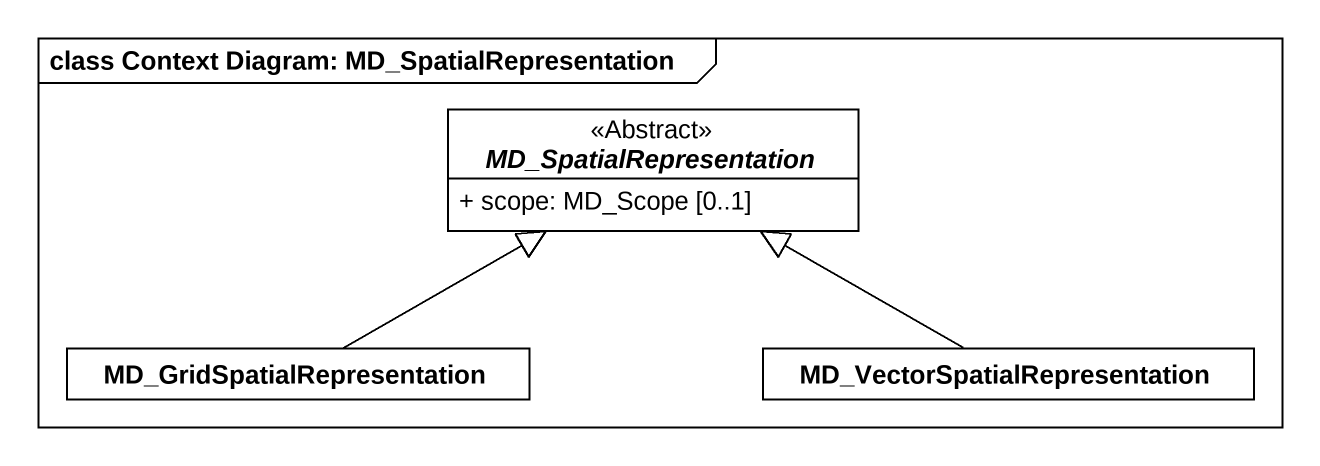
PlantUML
@startuml
mainframe class Context Diagram: MD_SpatialRepresentation
hide circle
hide empty members
skinparam classAttributeIconSize 0
abstract class MD_SpatialRepresentation <<Abstract>> #FFFFFF {
  + scope: MD_Scope [0..1]
}
class MD_GridSpatialRepresentation #FFFFFF
class "MD_VectorSpatialRepresentation" as MD_VectorSpatialRepresentati #FFFFFF
MD_GridSpatialRepresentation -right-|> MD_SpatialRepresentation
MD_VectorSpatialRepresentati -left-|> MD_SpatialRepresentation
@enduml
